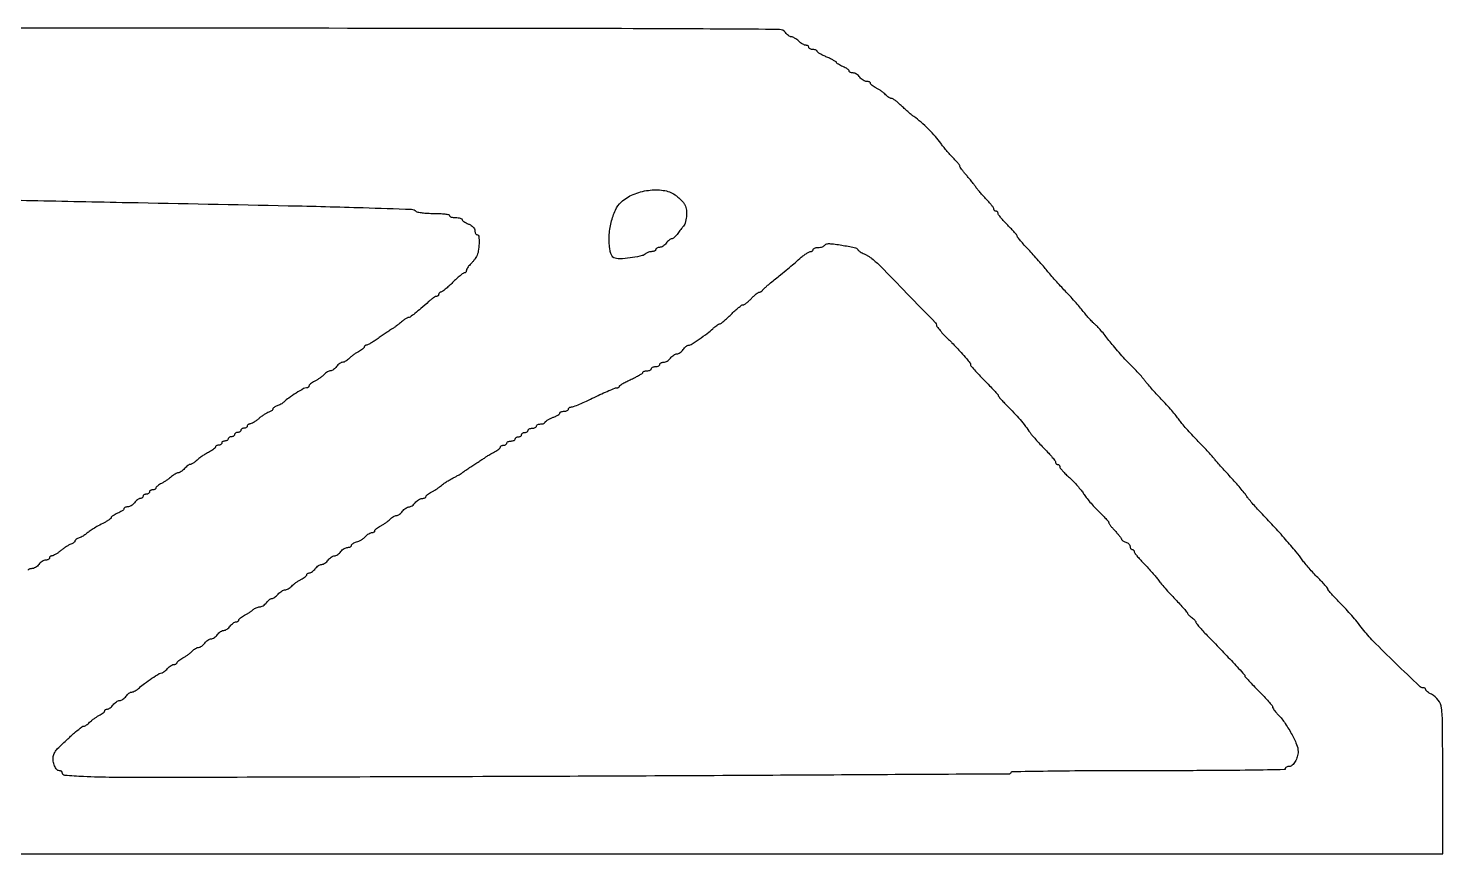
# Model space of a CAD drawing. Extents: x 188 to 1350, y 56 to 444.
# Drawn here: x 685 to 1350, y 56 to 444 of the extents above; entities that cross this region are included whole.
import ezdxf

# ---------------------------------------------------------------- set-up
doc = ezdxf.new("R2010")
doc.units = 0

msp = doc.modelspace()

# ---------------------------------------------------------------- linework, layer by layer
for points in [[(188, 56), (769, 56), (1350, 56), (1350, 91.571429, 0.001399), (1349.928473, 117.136472, 0.031772), (1349.420938, 124.467663, 0.125705), (1347.911365, 128.217277, 0.115914), (1344.75, 130.91898, -0.022236), (1343.696866, 131.523118, -0.030119), (1342.807812, 132.165246, -0.030557), (1342.16328, 132.761879, -0.193066), (1342, 133.16898, 0.127736), (1341.917693, 133.4859, 0.100747), (1341.686096, 133.755888, 0.089413), (1341.339654, 133.937405, 0.076214), (1340.931391, 134, -0.192911), (1339.071416, 134.745356, -0.001636), (1327.692364, 145.681434, -0.005394), (1317.325927, 155.928533, -0.032152), (1312.335337, 161.663362, 0.007115), (1309.720641, 164.990487, 0.009824), (1307.27379, 167.895822, 0.008894), (1304.534742, 170.911418, 0.004517), (1300.988469, 174.611314, -0.00642), (1299.07685, 176.620992, -0.009628), (1297.465363, 178.427865, -0.005065), (1296.159443, 179.981721, -0.173919), (1296, 180.426238, 0.176326), (1295.840371, 180.864816, 0.005781), (1294.604687, 182.303343, 0.010416), (1293.070178, 183.976892, 0.006984), (1291.25, 185.828336, -0.010225), (1289.24824, 187.891059, -0.008027), (1287.160937, 190.205243, -0.008128), (1285.288871, 192.42069, -0.01971), (1284, 194.130566, 0.022746), (1281.138345, 197.879411, 0.005748), (1276.143908, 203.702231, 0.00591), (1270.334687, 210.163818, 0.006316), (1264.5, 216.342933, -0.00774), (1262.457553, 218.518323, -0.007433), (1260.455205, 220.78507, -0.007387), (1258.74927, 222.835665, -0.026524), (1257.751762, 224.215051, 0.026259), (1256.718595, 225.645343, 0.00608), (1254.827489, 227.93557, 0.006261), (1252.581991, 230.522221, 0.006089), (1250.251762, 233.076235, -0.002979), (1247.903041, 235.618583, -0.003046), (1245.60208, 238.17024, -0.002953), (1243.630694, 240.409867, -0.012711), (1242.5, 241.778575, 0.016853), (1241.354577, 243.141957, 0.003846), (1239.322011, 245.36739, 0.003975), (1236.93747, 247.897556, 0.00386), (1234.489824, 250.414466, -0.007409), (1232.00987, 253.001076, -0.006751), (1229.528401, 255.740499, -0.00677), (1227.376764, 258.248902, -0.021667), (1226.039696, 260, 0.019585), (1224.709698, 261.75695, 0.006123), (1222.582481, 264.285692, 0.006108), (1220.135682, 267.053958, 0.006714), (1217.696767, 269.674698, -0.004644), (1215.318438, 272.209219, -0.005048), (1213.053517, 274.718635, -0.004756), (1211.156244, 276.905437, -0.024554), (1210.179248, 278.174698, 0.027292), (1209.216004, 279.412025, 0.005919), (1207.41385, 281.434342, 0.006156), (1205.268779, 283.727496, 0.005856), (1203.032354, 286.006041, -0.010227), (1200.593113, 288.535069, -0.006335), (1197.827665, 291.599214, -0.006353), (1195.172678, 294.69543, -0.011376), (1193.083103, 297.314742, 0.008056), (1191.237289, 299.660273, 0.008427), (1189.343798, 301.90969, 0.00816), (1187.645314, 303.796694, 0.036507), (1186.556006, 304.808701, -0.030217), (1185.514312, 305.752367, -0.009073), (1184.045513, 307.309625, -0.009058), (1182.45734, 309.120716, -0.009708), (1180.972904, 310.947467, 0.010093), (1179.287492, 313.018271, 0.004877), (1177.051415, 315.603554, 0.004834), (1174.667981, 318.253395, 0.006923), (1172.5, 320.552595, -0.005927), (1170.330012, 322.844757, -0.004166), (1167.940625, 325.472948, -0.004203), (1165.69551, 328.027058, -0.008784), (1164, 330.060058, 0.007937), (1162.289202, 332.11847, 0.003599), (1159.987837, 334.760971, 0.003563), (1157.519968, 337.514022, 0.004875), (1155.256465, 339.95493, -0.006021), (1153.246611, 342.132298, -0.009047), (1151.55132, 344.083718, -0.004608), (1150.171691, 345.762246, -0.169038), (1150.006465, 346.223684, 0.170919), (1149.844294, 346.671425, 0.006438), (1148.680024, 348.056661, 0.010966), (1147.224754, 349.670586, 0.007429), (1145.5, 351.447368, -0.010602), (1143.776148, 353.245916, -0.014901), (1142.321875, 354.926974, -0.011084), (1141.200208, 356.368579, -0.161137), (1141, 356.973684, 0.096416), (1140.923755, 357.365406, 0.09729), (1140.70625, 357.69852, 0.098538), (1140.3816, 357.921552, 0.101724), (1140, 358, -0.10244), (1139.61841, 358.079009, -0.098682), (1139.29375, 358.303542, -0.097108), (1139.076219, 358.638922, -0.095738), (1139, 359.033333, 0.145532), (1138.82829, 359.610779, 0.01693), (1138.045312, 360.726464, 0.019197), (1136.994636, 362.014707, 0.014582), (1135.75, 363.346117, -0.009657), (1134.359395, 364.804609, -0.00702), (1132.867188, 366.478011, -0.007096), (1131.495684, 368.106352, -0.015417), (1130.5, 369.402699, 0.008162), (1129.539073, 370.692093, 0.004085), (1128.28438, 372.292323, 0.004054), (1126.958658, 373.927608, 0.005975), (1125.765973, 375.339916, -0.010143), (1124.717561, 376.602584, -0.013924), (1123.830375, 377.782246, -0.010595), (1123.147297, 378.789776, -0.138963), (1123.015973, 379.216667, 0.157395), (1122.868142, 379.641989, 0.010114), (1122.045145, 380.687292, 0.013992), (1120.985988, 381.906722, 0.00992), (1119.733458, 383.216667, -0.012677), (1118.304433, 384.727792, -0.007941), (1116.706413, 386.563646, -0.007969), (1115.189251, 388.422881, -0.014384), (1114.015685, 390, 0.02841), (1111.575441, 393.0943, 0.016141), (1108.300354, 396.561921, 0.016034), (1104.742936, 399.873333, 0.024175), (1101.421997, 402.5, -0.015688), (1100.118151, 403.49578, -0.007252), (1098.48368, 404.867188, -0.007175), (1096.806, 406.359401, -0.009896), (1095.346117, 407.75, 0.016418), (1094.005029, 408.994489, 0.020988), (1092.687482, 410.045312, 0.019437), (1091.53807, 410.818928, 0.139276), (1090.900629, 411, -0.105705), (1090.341693, 411.1195, -0.035462), (1089.602034, 411.516068, -0.033435), (1088.822209, 412.084516, -0.03251), (1088.117295, 412.756828, 0.033499), (1087.302347, 413.531017, 0.016269), (1086.167268, 414.412407, 0.016056), (1084.921229, 415.256847, 0.022277), (1083.75, 415.925808, -0.022283), (1082.696866, 416.527331, -0.030191), (1081.807812, 417.167252, -0.030657), (1081.163392, 417.76224, -0.193348), (1081, 418.16898, 0.201824), (1080.866372, 418.486545, 0.084512), (1080.477348, 418.755888, 0.064608), (1079.901831, 418.938921, 0.04475), (1079.220759, 419, -0.091287), (1078.434551, 419.144747, -0.047927), (1077.540724, 419.5875, -0.045499), (1076.683198, 420.234851, -0.052224), (1076, 421, 0.052224), (1075.316802, 421.765149, 0.045499), (1074.459276, 422.4125, 0.047927), (1073.565449, 422.855253, 0.091287), (1072.779241, 423, -0.047415), (1072.098283, 423.064721, -0.067401), (1071.522652, 423.258112, -0.087561), (1071.13457, 423.54309, -0.193027), (1071, 423.87868, 0.208074), (1070.819057, 424.29466, 0.033695), (1070.11875, 424.864273, 0.032352), (1069.148944, 425.459931, 0.023358), (1068, 426, -0.017919), (1066.850708, 426.52505, -0.026024), (1065.88125, 427.075502, -0.024149), (1065.160485, 427.586508, -0.230397), (1065, 427.916299, 0.256947), (1064.810394, 428.260899, 0.013175), (1063.678125, 428.937188, 0.018269), (1062.224507, 429.685735, 0.011968), (1060.5, 430.445678, -0.015084), (1058.775788, 431.218356, -0.022447), (1057.321875, 432.005762, -0.018895), (1056.219109, 432.726723, -0.243124), (1056, 433.150699, 0.216963), (1055.852036, 433.475635, 0.078816), (1055.4125, 433.750518, 0.059932), (1054.765773, 433.937785, 0.040555), (1054, 434, -0.048028), (1053.234582, 434.073693, -0.068025), (1052.5875, 434.29375, -0.088204), (1052.151477, 434.618118, -0.191087), (1052, 435, 0.130232), (1051.898958, 435.381353, 0.100668), (1051.614765, 435.70625, 0.088576), (1051.189641, 435.92476, 0.07466), (1050.688561, 436, -0.101307), (1050.04033, 436.132703, -0.030131), (1049.131751, 436.5875, -0.028874), (1048.148584, 437.234554, -0.027562), (1047.230375, 438, 0.027754), (1046.311456, 438.765443, 0.028983), (1045.326174, 439.4125, 0.030262), (1044.41468, 439.86709, 0.100871), (1043.762573, 440, -0.113455), (1043.154182, 440.13985, -0.043713), (1042.406132, 440.5875, -0.040429), (1041.649192, 441.234753, -0.039525), (1041, 442, 0.239345), (1038.180801, 443.454908, 0.000472), (986.087533, 443.747979, 0.001111), (897.170454, 443.96659, 0.000059), (613.779241, 444)], [(647.402485, 363.96313, 0.000725), (686.633137, 363.064185, 0.00047), (732, 362.133107, -0.000325), (807.228214, 360.611045, -0.002502), (842.471856, 359.698625, -0.001199), (865.161092, 358.943159, -0.189406), (867.45, 357.948171, 0.15547), (868.173121, 357.575409, 0.013267), (870.265313, 357.278525, 0.016552), (872.834601, 357.069109, 0.012057), (875.7, 357, -0.011928), (878.589296, 356.931066, -0.022111), (880.925, 356.715753, -0.01915), (882.670613, 356.408131, -0.353193), (883, 356, 0.254951), (883.209557, 355.615738, 0.06271), (883.88125, 355.29375, 0.048861), (884.850749, 355.072766, 0.031626), (886, 355, -0.027717), (887.149485, 354.936231, -0.043549), (888.11875, 354.741888, -0.053956), (888.79922, 354.460003, -0.274138), (889, 354.12132, 0.208074), (889.180943, 353.70534, 0.033695), (889.88125, 353.135727, 0.032352), (890.851056, 352.540069, 0.023358), (892, 352, -0.04256), (893.23174, 351.362234, -0.060669), (894.185423, 350.584658, -0.072766), (894.792853, 349.734357, -0.119319), (895, 348.87868, 0.051258), (895.073887, 348.159839, 0.071193), (895.29375, 347.551862, 0.091251), (895.618305, 347.143161, 0.181365), (896, 347, -0.386761), (896.849862, 346.226982, -0.029761), (896.967891, 342.868148, -0.034793), (896.626426, 339.243755, -0.087275), (895.75, 336.747117, -0.023012), (895.144479, 335.776402, -0.014433), (894.353125, 334.696964, -0.014483), (893.510734, 333.677209, -0.025531), (892.75, 332.89339, 0.031437), (892.080285, 332.186857, 0.032718), (891.514063, 331.410897, 0.034637), (891.1183, 330.679042, 0.107026), (891, 330.132705, -0.084636), (890.926251, 329.700146, -0.093346), (890.71398, 329.332732, -0.100451), (890.397721, 329.087019, -0.115583), (890.026316, 329, 0.163171), (889.447625, 328.805983, 0.010275), (888.016776, 327.678125, 0.014267), (886.347382, 326.223925, 0.010063), (884.552632, 324.5, -0.010602), (882.754084, 322.776148, -0.014901), (881.073026, 321.321875, -0.011084), (879.631421, 320.200208, -0.161137), (879.026316, 320, 0.096416), (878.634594, 319.923755, 0.09729), (878.30148, 319.70625, 0.098538), (878.078448, 319.3816, 0.101724), (878, 319, -0.097271), (877.925041, 318.618336, -0.097512), (877.711327, 318.29375, -0.09835), (877.392301, 318.076406, -0.100834), (877.017284, 318, 0.128372), (876.478127, 317.859256, 0.019019), (875.510351, 317.267602, 0.020381), (874.398832, 316.461399, 0.016272), (873.267284, 315.506732, -0.005248), (869.634376, 312.301995, -0.011688), (866.788342, 309.957897, -0.00935), (864.569453, 308.281875, -0.157962), (863.707794, 308.001221, 0.099133), (863.305258, 307.919974, 0.026069), (862.709877, 307.633171, 0.025417), (862.052641, 307.228532, 0.023635), (861.42309, 306.75, -0.00358), (859.588207, 305.235463, -0.008705), (858.207794, 304.151951, -0.011111), (857.018314, 303.29223, -0.011645), (855.810001, 302.5, 0.008274), (854.910477, 301.918858, 0.001611), (853.309459, 300.839063, 0.001711), (851.451001, 299.56759, 0.001583), (849.552101, 298.25, -0.008886), (847.700841, 297.005124, -0.012137), (845.987344, 295.954687, -0.009015), (844.533021, 295.145683, -0.12302), (843.949868, 295, 0.086206), (843.587159, 294.936996, 0.093972), (843.279024, 294.755888, 0.100282), (843.072928, 294.485983, 0.113545), (843, 294.16898, -0.193348), (842.836608, 293.76224, -0.030657), (842.192188, 293.167252, -0.030191), (841.303134, 292.527331, -0.022283), (840.25, 291.925808, 0.022277), (839.078771, 291.256847, 0.016056), (837.832732, 290.412407, 0.016269), (836.697653, 289.531017, 0.033499), (835.882705, 288.756828, -0.038898), (835.159597, 288.08457, -0.036432), (834.325731, 287.516068, -0.038554), (833.509284, 287.123209, -0.09312), (832.853464, 287, 0.108353), (832.209565, 286.858806, 0.044932), (831.432831, 286.4125, 0.041686), (830.655949, 285.765207, 0.042098), (830, 285, -0.042098), (829.344051, 284.234793, -0.041686), (828.567169, 283.5875, -0.044932), (827.790435, 283.141194, -0.108353), (827.146536, 283, 0.09312), (826.490716, 282.876791, 0.038554), (825.674269, 282.483932, 0.036432), (824.840403, 281.91543, 0.038898), (824.117295, 281.243172, -0.033499), (823.302347, 280.468983, -0.016269), (822.167268, 279.587593, -0.016056), (820.921229, 278.743153, -0.022277), (819.75, 278.074192, 0.022283), (818.696866, 277.472669, 0.030191), (817.807812, 276.832748, 0.030657), (817.163392, 276.23776, 0.193348), (817, 275.83102, -0.142525), (816.907794, 275.514119, -0.099667), (816.648602, 275.244112, -0.084378), (816.261003, 275.062209, -0.067713), (815.803751, 275, 0.133408), (814.47318, 274.638548, 0.008462), (810.986651, 272.513279, 0.013361), (807.550083, 270.20699, 0.034601), (805.24408, 268.315509, -0.040486), (804.62022, 267.815941, -0.021104), (803.771326, 267.293049, -0.020846), (802.849406, 266.826842, -0.029802), (801.99408, 266.498121, 0.036951), (801.230841, 266.19221, 0.047348), (800.585761, 265.796978, 0.055224), (800.138709, 265.376599, 0.178305), (800, 265, -0.171464), (799.867774, 264.625758, -0.057627), (799.44842, 264.213871, -0.04931), (798.8409, 263.830655, -0.039239), (798.122282, 263.538811, 0.049897), (797.206507, 263.144002, 0.016616), (795.952411, 262.392289, 0.016352), (794.609748, 261.462021, 0.017918), (793.372282, 260.472645, -0.019658), (792.180941, 259.526921, -0.0229), (790.976545, 258.727706, -0.022693), (789.910017, 258.152385, -0.112557), (789.25, 258.001221, 0.078495), (788.772496, 257.925315, 0.090501), (788.367188, 257.706609, 0.100671), (788.096215, 257.381478, 0.124164), (788, 257, -0.148195), (787.884432, 256.618646, -0.098894), (787.559375, 256.29375, -0.082425), (787.073457, 256.074694, -0.064853), (786.5, 256, 0.064853), (785.926543, 255.925306, 0.082425), (785.440625, 255.70625, 0.098894), (785.115568, 255.381354, 0.148195), (785, 255, -0.148195), (784.884432, 254.618646, -0.098894), (784.559375, 254.29375, -0.082425), (784.073457, 254.074694, -0.064853), (783.5, 254, 0.064853), (782.926543, 253.925306, 0.082425), (782.440625, 253.70625, 0.098894), (782.115568, 253.381354, 0.148195), (782, 253, -0.148195), (781.884432, 252.618646, -0.098894), (781.559375, 252.29375, -0.082425), (781.073457, 252.074694, -0.064853), (780.5, 252, 0.064853), (779.926543, 251.925306, 0.082425), (779.440625, 251.70625, 0.098894), (779.115568, 251.381354, 0.148195), (779, 251, -0.148195), (778.884432, 250.618646, -0.098894), (778.559375, 250.29375, -0.082425), (778.073457, 250.074694, -0.064853), (777.5, 250, 0.064853), (776.926543, 249.925306, 0.082425), (776.440625, 249.70625, 0.098894), (776.115568, 249.381354, 0.148195), (776, 249, -0.148195), (775.884432, 248.618646, -0.098894), (775.559375, 248.29375, -0.082425), (775.073457, 248.074694, -0.064853), (774.5, 248, 0.05344), (773.926133, 247.938489, 0.073221), (773.440625, 247.755888, 0.093006), (773.114665, 247.486095, 0.175242), (773, 247.16898, -0.193066), (772.83672, 246.761879, -0.030557), (772.192188, 246.165246, -0.030119), (771.303134, 245.523118, -0.022236), (770.25, 244.91898, 0.012243), (768.329921, 243.86793, 0.020593), (766.779748, 242.881936, 0.020019), (765.286278, 241.751953, 0.010821), (763.536725, 240.25, -0.029375), (762.935744, 239.771613, -0.029414), (762.283101, 239.367188, -0.030771), (761.673497, 239.084338, -0.093497), (761.226416, 239, 0.130987), (760.758643, 238.875316, 0.027986), (760.047499, 238.4125, 0.027454), (759.260184, 237.765617, 0.023141), (758.5, 237, -0.028962), (757.722097, 236.234556, -0.031563), (756.881998, 235.5875, -0.033281), (756.099596, 235.13257, -0.115543), (755.533574, 235, 0.099743), (754.959265, 234.884283, 0.029247), (754.147378, 234.485938, 0.028111), (753.265672, 233.919774, 0.026831), (752.438561, 233.25, -0.023044), (751.499394, 232.477642, -0.01195), (750.26164, 231.597237, -0.011856), (748.944357, 230.751685, -0.017647), (747.75, 230.08102, 0.022236), (746.696866, 229.476882, 0.030119), (745.807812, 228.834754, 0.030557), (745.16328, 228.238121, 0.193066), (745, 227.83102, -0.175242), (744.885335, 227.513905, -0.093006), (744.559375, 227.244112, -0.073221), (744.073867, 227.061511, -0.05344), (743.5, 227, 0.064853), (742.926543, 226.925306, 0.082425), (742.440625, 226.70625, 0.098894), (742.115568, 226.381354, 0.148195), (742, 226, -0.148195), (741.884432, 225.618646, -0.098894), (741.559375, 225.29375, -0.082425), (741.073457, 225.074694, -0.064853), (740.5, 225, 0.064853), (739.926543, 224.925306, 0.082425), (739.440625, 224.70625, 0.098894), (739.115568, 224.381354, 0.148195), (739, 224, -0.127083), (738.901479, 223.618634, -0.10076), (738.624223, 223.29375, -0.089631), (738.209482, 223.075344, -0.07663), (737.720759, 223, 0.115942), (737.128761, 222.860855, 0.043072), (736.393849, 222.4125, 0.039803), (735.646083, 221.765268, 0.038332), (735, 221, -0.052224), (734.316802, 220.234851, -0.045499), (733.459276, 219.5875, -0.047927), (732.565449, 219.144747, -0.091287), (731.779241, 219, 0.047415), (731.098283, 218.935279, 0.067401), (730.522652, 218.741888, 0.087561), (730.13457, 218.45691, 0.193027), (730, 218.12132, -0.208074), (729.819057, 217.70534, -0.033695), (729.11875, 217.135727, -0.032352), (728.148944, 216.540069, -0.023358), (727, 216, 0.020336), (725.850863, 215.468292, 0.028926), (724.88125, 214.897743, 0.02852), (724.170592, 214.361158, 0.220221), (724, 213.992621, -0.213719), (723.826929, 213.606211, -0.022818), (723.045313, 212.970308, -0.024913), (721.994965, 212.270813, -0.017496), (720.75, 211.586296, 0.008347), (717.924558, 210.099442, 0.013969), (715.606915, 208.744462, 0.016603), (713.734712, 207.490416, 0.029073), (712.286312, 206.315509, -0.03851), (711.646144, 205.81593, -0.020325), (710.783731, 205.293049, -0.020104), (709.852445, 204.826771, -0.029173), (708.99408, 204.498121, 0.036951), (708.230841, 204.19221, 0.047348), (707.585761, 203.796978, 0.055224), (707.138709, 203.376599, 0.178305), (707, 203, -0.171464), (706.867774, 202.625758, -0.057627), (706.44842, 202.213871, -0.04931), (705.8409, 201.830655, -0.039239), (705.122282, 201.538811, 0.049897), (704.206507, 201.144002, 0.016616), (702.952411, 200.392289, 0.016352), (701.609748, 199.462021, 0.017918), (700.372282, 198.472645, -0.019658), (699.180941, 197.526921, -0.0229), (697.976545, 196.727706, -0.022693), (696.910017, 196.152385, -0.112557), (696.25, 196.001221, 0.078495), (695.772496, 195.925315, 0.090501), (695.367188, 195.706609, 0.100671), (695.096215, 195.381478, 0.124164), (695, 195, -0.173062), (694.863853, 194.618433, -0.093597), (694.477348, 194.29375, -0.073949), (693.901422, 194.074067, -0.054248), (693.220759, 194, 0.091287), (692.434551, 193.855253, 0.047927), (691.540724, 193.4125, 0.045499), (690.683198, 192.765149, 0.052224), (690, 192, -0.052224), (689.316802, 191.234851, -0.045499), (688.459276, 190.5875, -0.047927), (687.565449, 190.144747, -0.091287), (686.779241, 190, 0.040234), (686.097612, 189.945062, 0.05933), (685.521136, 189.779687, 0.077779), (685.128083, 189.537006, 0.217205), (684.994838, 189.25, -0.221583)]]:
    msp.add_lwpolyline(points, format="xyb")
for points in [[(989.087548, 365.719985, -0.027981), (990.477082, 364.665975, -0.022306), (991.854408, 363.384166, -0.022828), (993.025368, 362.078473, -0.051488), (993.755609, 360.969985, -0.095876), (994.466056, 358.575821, -0.049961), (994.458108, 355.450498, -0.050266), (993.841646, 352.452988, -0.115227), (992.677729, 350.47883, 0.016637), (992.123363, 349.857988, 0.00689), (991.413922, 348.983986, 0.006807), (990.678548, 348.025532, 0.008718), (990.029241, 347.122529, -0.030991), (989.388388, 346.310175, -0.035696), (988.679588, 345.623493, -0.038443), (988.006036, 345.141274, -0.13697), (987.5, 345, 0.13072), (986.995347, 344.86577, 0.038722), (986.329001, 344.4125, 0.035955), (985.629684, 343.765419, 0.031954), (985, 343, -0.052224), (984.316802, 342.234851, -0.045499), (983.459276, 341.5875, -0.047927), (982.565449, 341.144747, -0.091287), (981.779241, 341, 0.054248), (981.098578, 340.925933, 0.073949), (980.522652, 340.70625, 0.093597), (980.136147, 340.381567, 0.173062), (980, 340, -0.17482), (979.862375, 339.618409, -0.093122), (979.47125, 339.29375, -0.073362), (978.888633, 339.074027, -0.053595), (978.2, 339, 0.04471), (977.441123, 338.932006, 0.036303), (976.649688, 338.728827, 0.037602), (975.943227, 338.430943, 0.07435), (975.45, 338.076859, -0.137232), (973.701194, 337.12534, -0.01468), (969.124582, 336.215793, -0.018115), (964.46655, 335.603984, -0.070932), (961.576263, 335.74067, -0.073524), (960.336752, 336.173099, -0.118826), (959.500268, 336.905267, -0.086409), (958.925461, 338.117199, -0.025783), (958.479306, 340.122486, -0.056158), (958.142106, 346.228232, -0.044511), (959.104116, 352.770889, -0.046374), (961.074335, 358.567619, -0.104103), (963.790553, 362.310453, -0.085474), (969.456134, 365.902322, -0.065224), (976.556173, 367.823324, -0.067709), (983.601456, 367.814595, -0.114634)], [(1071.25, 341.428964, -0.017748), (1072.687088, 341.127848, -0.027527), (1073.898438, 340.757012, -0.026078), (1074.800685, 340.371009, -0.286038), (1075, 340.051109, 0.204399), (1075.150228, 339.698975, 0.031282), (1075.745417, 339.195856, 0.0307), (1076.565731, 338.660938, 0.022238), (1077.537591, 338.164826, -0.014659), (1078.624702, 337.630488, -0.010894), (1079.793603, 336.979803, -0.011033), (1080.870254, 336.317037, -0.024362), (1081.654204, 335.754311, -0.030771), (1085.677607, 332.133246, -0.00153), (1098.104565, 319.404415, -0.000317), (1111.593294, 305.485528, -0.194672), (1112, 304.480523, 0.165928), (1112.225816, 303.818795, 0.007231), (1113.768827, 301.879881, 0.013275), (1115.416526, 299.975234, 0.028973), (1116.797894, 298.627359, -0.008186), (1117.381807, 298.103152, -0.004732), (1118.06765, 297.454668, -0.004728), (1118.743687, 296.790787, -0.007911), (1119.297894, 296.21832, -0.002437), (1123.622694, 291.561966, -0.010307), (1126.141838, 288.707115, -0.011123), (1127.720608, 286.755395, -0.165976), (1128, 285.936919, 0.176912), (1128.20694, 285.37036, 0.005086), (1129.909375, 283.392002, 0.009704), (1132.009128, 281.093107, 0.006459), (1134.5, 278.537037, -0.004519), (1136.991314, 276.000276, -0.007006), (1139.090625, 273.76172, -0.002727), (1140.843988, 271.817565, -0.184137), (1141, 271.408299, 0.175908), (1141.142445, 271.015942, 0.005733), (1142.248437, 269.723903, 0.010359), (1143.621418, 268.220703, 0.006944), (1145.25, 266.557093, -0.009707), (1148.422658, 263.28017, -0.011179), (1151.316193, 260.030317, -0.011943), (1153.865786, 256.885329, -0.016293), (1156, 253.925715, 0.028196), (1156.900888, 252.737081, 0.006048), (1158.601562, 250.786345, 0.006299), (1160.630074, 248.572393, 0.005969), (1162.75, 246.369699, -0.008929), (1164.761413, 244.254843, -0.012867), (1166.457813, 242.30792, -0.008602), (1167.789255, 240.64043, -0.165642), (1168, 240.021739, 0.096862), (1168.076262, 239.631771, 0.097407), (1168.29375, 239.300136, 0.09844), (1168.618393, 239.078082, 0.101258), (1169, 239, -0.108346), (1169.381517, 238.916346, -0.099681), (1169.70625, 238.679376, -0.095506), (1169.923997, 238.325217, -0.09045), (1170, 237.908516, 0.167713), (1170.214311, 237.287563, 0.014012), (1171.316637, 235.959239, 0.017445), (1172.765271, 234.421572, 0.012566), (1174.482168, 232.805402, -0.016764), (1176.360482, 231.007306, -0.012765), (1178.298261, 228.919559, -0.012949), (1180.015724, 226.866962, -0.029325), (1181.179013, 225.21035, 0.027433), (1182.360715, 223.513916, 0.010952), (1184.154056, 221.319606, 0.0108), (1186.195562, 219.032333, 0.013378), (1188.196845, 216.997302, -0.007429), (1190.037347, 215.169774, -0.011033), (1191.589073, 213.51082, -0.006366), (1192.832607, 212.085006, -0.177965), (1193, 211.629604, 0.152571), (1193.136307, 211.193301, 0.011292), (1193.879891, 210.169585, 0.014863), (1194.84797, 208.973684, 0.010703), (1195.995373, 207.695766, -0.009835), (1197.143182, 206.421852, -0.013831), (1198.112214, 205.238239, -0.01002), (1198.863389, 204.225838, -0.154084), (1198.995373, 203.817388, 0.203914), (1199.127597, 203.512408, 0.044528), (1199.586141, 203.148827, 0.039556), (1200.23384, 202.793026, 0.02899), (1201, 202.5, -0.06077), (1201.764714, 202.150468, -0.063046), (1202.4125, 201.63086, -0.069989), (1202.851427, 201.027698, -0.122947), (1203, 200.432612, 0.068054), (1203.074877, 199.885024, 0.084602), (1203.29375, 199.42083, 0.099744), (1203.61866, 199.110427, 0.141874), (1204, 199, -0.101724), (1204.3816, 198.921552, -0.098538), (1204.70625, 198.69852, -0.09729), (1204.923755, 198.365406, -0.096416), (1205, 197.973684, 0.158383), (1205.195087, 197.373263, 0.011926), (1206.248437, 195.993859, 0.015533), (1207.621994, 194.386355, 0.01116), (1209.25, 192.675064, -0.008908), (1211.060173, 190.789367, -0.006696), (1212.985938, 188.653691, -0.006773), (1214.74372, 186.595442, -0.015446), (1216, 184.984693, 0.017203), (1217.344548, 183.273197, 0.005519), (1219.454688, 180.824835, 0.005498), (1221.865245, 178.14944, 0.006125), (1224.25, 175.623313, -0.004863), (1226.453753, 173.300683, -0.007479), (1228.310937, 171.243946, -0.003142), (1229.851511, 169.463213, -0.178596), (1230, 169.060759, 0.170304), (1230.113267, 168.737862, 0.023928), (1230.5875, 168.199974, 0.025057), (1231.234099, 167.597294, 0.01891), (1232, 167, -0.024357), (1232.765673, 166.38936, -0.03015), (1233.4125, 165.74664, -0.031146), (1233.875437, 165.157519, -0.152096), (1234, 164.757502, 0.17311), (1234.178549, 164.257246, 0.005866), (1235.542187, 162.629626, 0.010441), (1237.238256, 160.734354, 0.007022), (1239.25, 158.638451, -0.003557), (1245.548954, 152.166363, -0.00425), (1251.388691, 145.975573, -0.000899), (1256.726526, 140.198811, -0.188209), (1257, 139.498029, 0.186556), (1257.13623, 139.145617, 0.002036), (1258.909375, 137.210764, 0.00603), (1261.008528, 134.993079, 0.003848), (1263.5, 132.462963, -0.006717), (1265.990814, 129.904311, -0.01005), (1268.090625, 127.59738, -0.005432), (1269.786942, 125.613702, -0.175933), (1270, 125.026936, 0.130443), (1270.132418, 124.528001, 0.022349), (1270.660938, 123.691577, 0.023039), (1271.388554, 122.742922, 0.018762), (1272.25, 121.795455, -0.042448), (1275.576978, 117.768937, -0.026127), (1278.811045, 112.534841, -0.024709), (1281.309102, 107.387358, -0.100943), (1282, 104, -0.071587), (1281.655164, 101.603852, -0.062682), (1280.643332, 99.282572, -0.070158), (1279.264283, 97.56443, -0.190858), (1277.839485, 97, 0.052396), (1277.135692, 96.926045, 0.072262), (1276.540349, 96.70625, 0.092195), (1276.140417, 96.381641, 0.178128), (1276, 96, -0.409154), (1275.523022, 95.514695, -0.000451), (1259.625, 95.253876, -0.002841), (1239.715491, 95.058363, -0.001034), (1211.5, 95, 0.001117), (1184.647823, 94.940013, 0.002537), (1164.352703, 94.746346, 0.000314), (1147.424288, 94.488244, 0.409572), (1147, 94.057167, -0.412554), (1146.405844, 93.459632, -0.000013), (1031.522983, 92.811232, -0.000569), (903.597843, 92.23823, -0.000328), (749.5, 91.824309, -0.00201), (724.787809, 91.873484, -0.010223), (711.033038, 92.237467, -0.009224), (702.180578, 92.816797, -0.389877), (701, 94.100694, 0.147215), (700.896788, 94.443645, 0.099041), (700.606526, 94.735829, 0.082763), (700.172591, 94.932802, 0.065333), (699.660515, 95, -0.221826), (698.466132, 95.557315, -0.071619), (697.411569, 97.259591, -0.063768), (696.762233, 99.481877, -0.079284), (696.765077, 101.632006, -0.052898), (697.019182, 102.567388, -0.031288), (697.505565, 103.618168, -0.031024), (698.129506, 104.617591, -0.045882), (698.804089, 105.399527, -0.004529), (703.603005, 109.944378, -0.01046), (707.309132, 113.249308, -0.00753), (710.200325, 115.646504, -0.170935), (711.204119, 116, 0.111974), (711.721222, 116.117274, 0.033628), (712.428736, 116.516068, 0.031849), (713.185543, 117.08447, 0.029728), (713.882705, 117.756828, -0.033499), (714.697653, 118.531017, -0.016269), (715.832732, 119.412407, -0.016056), (717.078771, 120.256847, -0.022277), (718.25, 120.925808, 0.022283), (719.303134, 121.527331, 0.030191), (720.192188, 122.167252, 0.030657), (720.836608, 122.76224, 0.193348), (721, 123.16898, -0.151833), (721.09851, 123.485906, -0.098305), (721.375777, 123.755888, -0.081172), (721.790129, 123.938011, -0.063116), (722.279241, 124, 0.115942), (722.871239, 124.139145, 0.043072), (723.606151, 124.5875, 0.039803), (724.353917, 125.234732, 0.038332), (725, 126, -0.046192), (725.666838, 126.765165, -0.043436), (726.475876, 127.4125, -0.046457), (727.299139, 127.857086, -0.100918), (728, 128, 0.100918), (728.700861, 128.142914, 0.046457), (729.524124, 128.5875, 0.043436), (730.333162, 129.234835, 0.046192), (731, 130, -0.039352), (731.64874, 130.76525, -0.04034), (732.404346, 131.4125, -0.043623), (733.150484, 131.860249, -0.113811), (733.756493, 132, 0.101737), (734.409961, 132.134355, 0.029432), (735.335634, 132.598064, 0.028282), (736.34143, 133.256739, 0.026787), (737.285733, 134.035962, -0.027822), (739.764221, 136.072567, -0.012776), (743.200394, 138.457134, -0.007543), (746.652135, 140.650276, -0.138612), (747.889421, 141, 0.139585), (748.308302, 141.119262, 0.02475), (748.986528, 141.5875, 0.025095), (749.748333, 142.234274, 0.020287), (750.5, 143, -0.033439), (751.29186, 143.765355, -0.034148), (752.173392, 144.4125, -0.036283), (753.01364, 144.863329, -0.105367), (753.654988, 145, 0.059889), (754.16935, 145.061831, 0.078705), (754.604903, 145.244112, 0.096942), (754.896578, 145.514056, 0.159019), (755, 145.83102, -0.193348), (755.163392, 146.23776, -0.030657), (755.807812, 146.832748, -0.030191), (756.696866, 147.472669, -0.022283), (757.75, 148.074192, 0.022277), (758.921229, 148.743153, 0.016056), (760.167268, 149.587593, 0.016269), (761.302347, 150.468983, 0.033499), (762.117295, 151.243172, -0.038898), (762.840403, 151.91543, -0.036432), (763.674269, 152.483932, -0.038554), (764.490716, 152.876791, -0.09312), (765.146536, 153, 0.108353), (765.790435, 153.141194, 0.044932), (766.567169, 153.5875, 0.041686), (767.344051, 154.234793, 0.042098), (768, 155, -0.046192), (768.666838, 155.765165, -0.043436), (769.475876, 156.4125, -0.046457), (770.299139, 156.857086, -0.100918), (771, 157, 0.100918), (771.700861, 157.142914, 0.046457), (772.524124, 157.5875, 0.043436), (773.333162, 158.234835, 0.046192), (774, 159, -0.046192), (774.666838, 159.765165, -0.043436), (775.475876, 160.4125, -0.046457), (776.299139, 160.857086, -0.100918), (777, 161, 0.100918), (777.700861, 161.142914, 0.046457), (778.524124, 161.5875, 0.043436), (779.333162, 162.234835, 0.046192), (780, 163, -0.038332), (780.646083, 163.765268, -0.039803), (781.393849, 164.4125, -0.043072), (782.128761, 164.860855, -0.115942), (782.720759, 165, 0.063116), (783.209871, 165.061989, 0.081172), (783.624223, 165.244112, 0.098305), (783.90149, 165.514094, 0.151833), (784, 165.83102, -0.193066), (784.16328, 166.238121, -0.030557), (784.807812, 166.834754, -0.030119), (785.696866, 167.476882, -0.022236), (786.75, 168.08102, 0.014094), (787.89975, 168.715934, 0.011883), (789.080357, 169.450362, 0.012052), (790.1258, 170.172302, 0.032302), (790.821429, 170.75, -0.054385), (791.452409, 171.228643, -0.037252), (792.256357, 171.632812, -0.037539), (793.100274, 171.909032, -0.060392), (793.850669, 172, 0.094217), (794.609311, 172.144235, 0.047545), (795.480258, 172.5875, 0.044901), (796.322088, 173.234852, 0.050291), (797, 174, -0.033869), (797.634566, 174.765368, -0.037202), (798.348322, 175.4125, -0.040203), (799.034929, 175.864062, -0.126007), (799.565772, 176, 0.117443), (800.118795, 176.131714, 0.032673), (800.891456, 176.5875, 0.031068), (801.724478, 177.234537, 0.028188), (802.5, 178, -0.036535), (803.301685, 178.765317, -0.035674), (804.212374, 179.4125, -0.037894), (805.093962, 179.861172, -0.099077), (805.787692, 180, 0.090189), (806.469202, 180.123938, 0.039144), (807.30641, 180.516068, 0.037081), (808.154739, 181.084573, 0.04057), (808.882705, 181.756828, -0.033499), (809.697653, 182.531017, -0.016269), (810.832732, 183.412407, -0.016056), (812.078771, 184.256847, -0.022277), (813.25, 184.925808, 0.022283), (814.303134, 185.527331, 0.030191), (815.192188, 186.167252, 0.030657), (815.836608, 186.76224, 0.193348), (816, 187.16898, -0.151833), (816.09851, 187.485906, -0.098305), (816.375777, 187.755888, -0.081172), (816.790129, 187.938011, -0.063116), (817.279241, 188, 0.115942), (817.871239, 188.139145, 0.043072), (818.606151, 188.5875, 0.039803), (819.353917, 189.234732, 0.038332), (820, 190, -0.046192), (820.666838, 190.765165, -0.043436), (821.475876, 191.4125, -0.046457), (822.299139, 191.857086, -0.100918), (823, 192, 0.100918), (823.700861, 192.142914, 0.046457), (824.524124, 192.5875, 0.043436), (825.333162, 193.234835, 0.046192), (826, 194, -0.046192), (826.666838, 194.765165, -0.043436), (827.475876, 195.4125, -0.046457), (828.299139, 195.857086, -0.100918), (829, 196, 0.100918), (829.700861, 196.142914, 0.046457), (830.524124, 196.5875, 0.043436), (831.333162, 197.234835, 0.046192), (832, 198, -0.052224), (832.683198, 198.765149, -0.045499), (833.540724, 199.4125, -0.047927), (834.434551, 199.855253, -0.091287), (835.220759, 200, 0.05317), (835.901469, 200.072592, 0.072975), (836.477348, 200.288153, 0.092801), (836.864037, 200.60661, 0.175981), (837, 200.980948, -0.193383), (837.168509, 201.400342, -0.056718), (837.712756, 201.852633, -0.047813), (838.497548, 202.265717, -0.035779), (839.426404, 202.570885, 0.046429), (840.481418, 202.942534, 0.028391), (841.647823, 203.562064, 0.028318), (842.742901, 204.313884, 0.044272), (843.581391, 205.089937, -0.034923), (844.342121, 205.820856, -0.034905), (845.197301, 206.438919, -0.037098), (846.018555, 206.868432, -0.102283), (846.654988, 207, 0.059889), (847.16935, 207.061831, 0.078705), (847.604903, 207.244112, 0.096942), (847.896578, 207.514056, 0.159019), (848, 207.83102, -0.193348), (848.163392, 208.23776, -0.030657), (848.807812, 208.832748, -0.030191), (849.696866, 209.472669, -0.022283), (850.75, 210.074192, 0.022277), (851.921229, 210.743153, 0.016056), (853.167268, 211.587593, 0.016269), (854.302347, 212.468983, 0.033499), (855.117295, 213.243172, -0.038898), (855.840403, 213.91543, -0.036432), (856.674269, 214.483932, -0.038554), (857.490716, 214.876791, -0.09312), (858.146536, 215, 0.108353), (858.790435, 215.141194, 0.044932), (859.567169, 215.5875, 0.041686), (860.344051, 216.234793, 0.042098), (861, 217, -0.046192), (861.666838, 217.765165, -0.043436), (862.475876, 218.4125, -0.046457), (863.299139, 218.857086, -0.100918), (864, 219, 0.100918), (864.700861, 219.142914, 0.046457), (865.524124, 219.5875, 0.043436), (866.333162, 220.234835, 0.046192), (867, 221, -0.052224), (867.683198, 221.765149, -0.045499), (868.540724, 222.4125, -0.047927), (869.434551, 222.855253, -0.091287), (870.220759, 223, 0.04475), (870.901831, 223.061079, 0.064608), (871.477348, 223.244112, 0.084512), (871.866372, 223.513455, 0.201824), (872, 223.83102, -0.193066), (872.16328, 224.238121, -0.030557), (872.807812, 224.834754, -0.030119), (873.696866, 225.476882, -0.022236), (874.75, 226.08102, 0.016468), (875.934193, 226.742309, 0.011657), (877.219851, 227.558305, 0.011784), (878.412795, 228.396376, 0.024274), (879.296301, 229.117464, -0.030388), (880.239131, 229.867963, -0.011204), (881.6529, 230.812793, -0.011057), (883.246601, 231.778132, -0.013063), (884.796301, 232.617464, 0.005604), (886.251298, 233.377655, 0.007396), (887.558913, 234.104728, 0.005526), (888.634377, 234.739641, 0.069271), (889, 235.036927, -0.054093), (889.381941, 235.367157, -0.002421), (890.821875, 236.352248, -0.004047), (892.548157, 237.500738, -0.002881), (894.5, 238.760631, 0.001814), (896.487801, 240.037728, 0.00226), (898.325, 241.239328, 0.001832), (899.858796, 242.26051, 0.017267), (900.5, 242.723703, -0.026095), (901.060148, 243.113488, -0.006536), (902.014062, 243.688788, -0.006658), (903.12383, 244.318765, -0.006657), (904.25, 244.91898, 0.022236), (905.303134, 245.523118, 0.030119), (906.192188, 246.165246, 0.030557), (906.83672, 246.761879, 0.193066), (907, 247.16898, -0.175242), (907.114665, 247.486095, -0.093006), (907.440625, 247.755888, -0.073221), (907.926133, 247.938489, -0.05344), (908.5, 248, 0.064853), (909.073457, 248.074694, 0.082425), (909.559375, 248.29375, 0.098894), (909.884432, 248.618646, 0.148195), (910, 249, -0.191087), (910.151477, 249.381882, -0.088204), (910.5875, 249.70625, -0.068025), (911.234582, 249.926307, -0.048028), (912, 250, 0.048028), (912.765418, 250.073693, 0.068025), (913.4125, 250.29375, 0.088204), (913.848523, 250.618118, 0.191087), (914, 251, -0.148195), (914.115568, 251.381354, -0.098894), (914.440625, 251.70625, -0.082425), (914.926543, 251.925306, -0.064853), (915.5, 252, 0.064853), (916.073457, 252.074694, 0.082425), (916.559375, 252.29375, 0.098894), (916.884432, 252.618646, 0.148195), (917, 253, -0.148195), (917.115568, 253.381354, -0.098894), (917.440625, 253.70625, -0.082425), (917.926543, 253.925306, -0.064853), (918.5, 254, 0.064853), (919.073457, 254.074694, 0.082425), (919.559375, 254.29375, 0.098894), (919.884432, 254.618646, 0.148195), (920, 255, -0.191087), (920.151477, 255.381882, -0.088204), (920.5875, 255.70625, -0.068025), (921.234582, 255.926307, -0.048028), (922, 256, 0.048028), (922.765418, 256.073693, 0.068025), (923.4125, 256.29375, 0.088204), (923.848523, 256.618118, 0.191087), (924, 257, -0.191087), (924.151477, 257.381882, -0.088204), (924.5875, 257.70625, -0.068025), (925.234582, 257.926307, -0.048028), (926, 258, 0.038787), (926.765855, 258.059499, 0.057859), (927.4125, 258.238923, 0.076066), (927.853242, 258.501972, 0.223848), (928, 258.813354, -0.231074), (928.191736, 259.206081, -0.026011), (929.028125, 259.791189, -0.027303), (930.159192, 260.414732, -0.018834), (931.5, 261, 0.018834), (932.840808, 261.585268, 0.027303), (933.971875, 262.208811, 0.026011), (934.808264, 262.793919, 0.231074), (935, 263.186646, -0.223848), (935.146758, 263.498028, -0.076066), (935.5875, 263.761077, -0.057859), (936.234145, 263.940501, -0.038787), (937, 264, 0.048028), (937.765418, 264.073693, 0.068025), (938.4125, 264.29375, 0.088204), (938.848523, 264.618118, 0.191087), (939, 265, -0.144987), (939.112954, 265.381345, -0.099354), (939.430531, 265.70625, -0.08353), (939.905372, 265.925214, -0.066447), (940.465638, 266, 0.094879), (941.418168, 266.182392, 0.005409), (944.196568, 267.321875, 0.008112), (947.486323, 268.776194, 0.005856), (951.10855, 270.5, -0.005427), (954.723002, 272.223905, -0.007618), (957.988645, 273.678125, -0.004834), (960.749917, 274.826232, -0.096391), (961.642912, 275, 0.053282), (962.162368, 275.055512, 0.07284), (962.6024, 275.220312, 0.092406), (962.898561, 275.463779, 0.175186), (963.003557, 275.75, -0.252497), (963.219031, 276.144986, -0.010688), (964.619605, 277.014063, -0.016166), (966.394667, 277.987617, -0.010555), (968.5, 279, 0.010555), (970.605333, 280.012383, 0.016166), (972.380395, 280.985937, 0.010688), (973.780969, 281.855014, 0.252497), (973.996443, 282.25, -0.235946), (974.141838, 282.53754, -0.070374), (974.586455, 282.779688, -0.053938), (975.233754, 282.945257, -0.035676), (976, 283, 0.048028), (976.765418, 283.073693, 0.068025), (977.4125, 283.29375, 0.088204), (977.848523, 283.618118, 0.191087), (978, 284, -0.191087), (978.151477, 284.381882, -0.088204), (978.5875, 284.70625, -0.068025), (979.234582, 284.926307, -0.048028), (980, 285, 0.048028), (980.765418, 285.073693, 0.068025), (981.4125, 285.29375, 0.088204), (981.848523, 285.618118, 0.191087), (982, 286, -0.173062), (982.136147, 286.381567, -0.093597), (982.522652, 286.70625, -0.073949), (983.098578, 286.925933, -0.054248), (983.779241, 287, 0.091287), (984.565449, 287.144747, 0.047927), (985.459276, 287.5875, 0.045499), (986.316802, 288.234851, 0.052224), (987, 289, -0.046192), (987.666838, 289.765165, -0.043436), (988.475876, 290.4125, -0.046457), (989.299139, 290.857086, -0.100918), (990, 291, 0.100918), (990.700861, 291.142914, 0.046457), (991.524124, 291.5875, 0.043436), (992.333162, 292.234835, 0.046192), (993, 293, -0.024348), (993.610618, 293.765674, -0.030142), (994.253272, 294.4125, -0.031136), (994.842306, 294.875451, -0.152123), (995.242199, 295, 0.141268), (996.612349, 295.394999, 0.007377), (1000.490945, 297.914623, 0.012531), (1004.284184, 300.599376, 0.033616), (1006.795455, 302.75, -0.018609), (1007.74235, 303.611453, -0.022908), (1008.689287, 304.339063, -0.022167), (1009.523578, 304.867984, -0.130916), (1010.019139, 305, 0.164938), (1010.574723, 305.188399, 0.009578), (1011.996576, 306.321875, 0.013709), (1013.655892, 307.776011, 0.009598), (1015.447368, 309.5, -0.011611), (1017.253055, 311.223718, -0.016058), (1018.955993, 312.678125, -0.012599), (1020.418709, 313.789016, -0.157365), (1021.072474, 314, 0.14165), (1021.672273, 314.173402, 0.022365), (1022.690291, 314.88125, 0.023305), (1023.844572, 315.851321, 0.018486), (1025, 317, -0.016718), (1026.147409, 318.1488, -0.021644), (1027.277499, 319.11875, -0.020027), (1028.266365, 319.833645, -0.147534), (1028.817876, 320, 0.067357), (1029.231, 320.055907, 0.059685), (1029.63296, 320.220312, 0.062826), (1029.963882, 320.4631, 0.09885), (1030.166667, 320.75, -0.093333), (1030.46115, 321.176453, -0.007865), (1031.430208, 322.106001, -0.010233), (1032.635186, 323.180883, -0.007734), (1034, 324.312982, 0.001262), (1038.708534, 328.116867, 0.003068), (1042.157189, 330.952635, 0.003926), (1044.998641, 333.356513, 0.00421), (1047.736199, 335.75, -0.016326), (1049.231079, 336.994402, -0.020363), (1050.700506, 338.045313, -0.019053), (1051.980082, 338.81585, -0.126651), (1052.695417, 339, 0.075071), (1053.193865, 339.075262, 0.088801), (1053.616779, 339.29375, 0.100693), (1053.899494, 339.618644, 0.129563), (1054, 340, -0.222681), (1054.179376, 340.382793, -0.076538), (1054.717039, 340.70625, -0.058208), (1055.50628, 340.92683, -0.039081), (1056.440983, 341, 0.041034), (1057.424912, 341.080885, 0.043393), (1058.363517, 341.321326, 0.047551), (1059.126801, 341.673729, 0.123029), (1059.558018, 342.093874, -0.217402), (1060.41764, 342.668296, -0.054491), (1062.144513, 342.758289, -0.024937), (1065.161396, 342.43525, -0.00363)]]:
    msp.add_lwpolyline(points, format="xyb", close=True)

doc.saveas('drawing.dxf')
